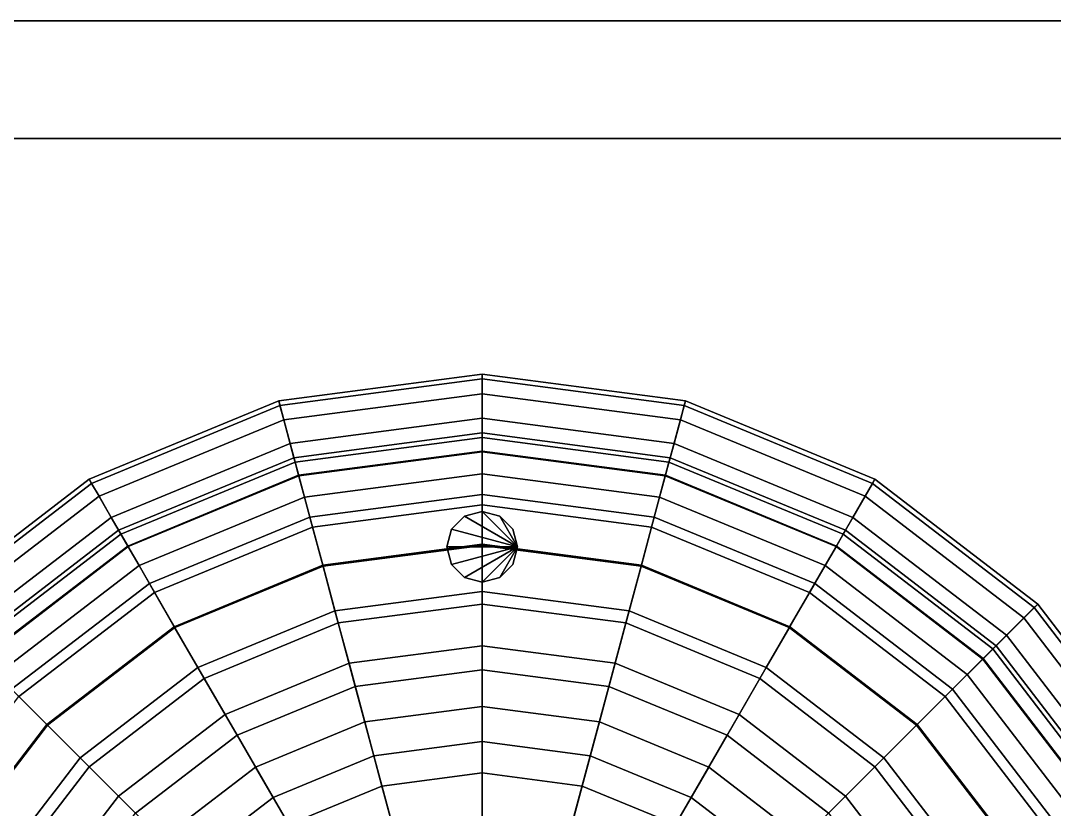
# Model space of a CAD drawing. Header units: millimetres. Extents: x 2970 to 3065.8, y 1733.2 to 1791.2.
# Drawn here: x 2991.17 to 3017.47, y 1771.13 to 1791.21 of the extents above; entities that cross this region are included whole.
import ezdxf

# ---------------------------------------------------------------- set-up
doc = ezdxf.new("R2010")
doc.units = ezdxf.units.MM
for name, color, linetype in [('BASE_SLAB', 252, 'Continuous'), ('COLUMNS', 1, 'Continuous'), ('CYL_WALL', 4, 'Continuous'), ('DOME', 5, 'Continuous'), ('RAFT', 253, 'Continuous'), ('SPRINGS', 3, 'Continuous'), ('SUPPORTS', 6, 'Continuous')]:
    doc.layers.add(name, color=color, linetype=linetype)

msp = doc.modelspace()

# ---------------------------------------------------------------- linework, layer by layer
at = {"layer": 'BASE_SLAB'}
for points in [[(2976.908, 1736.214, 7.78), (3028.908, 1736.214, 7.78), (3028.908, 1788.214, 7.78), (2976.908, 1788.214, 7.78)], [(2976.908, 1736.214, 9.28), (3028.908, 1736.214, 9.28), (3028.908, 1788.214, 9.28), (2976.908, 1788.214, 9.28)], [(3028.908, 1788.214, 7.78), (2976.908, 1788.214, 7.78), (2976.908, 1788.214, 9.28), (3028.908, 1788.214, 9.28)]]:
    msp.add_3dface(points, dxfattribs=at)
at = {"layer": 'COLUMNS'}
for points in [[(3002.908, 1778.714, 5.78), (3002.458, 1778.594, 5.78), (3002.458, 1778.594, 7.78), (3002.908, 1778.714, 7.78)], [(3003.808, 1777.814, 5.78), (3002.908, 1778.714, 5.78), (3002.458, 1778.594, 5.78)], [(3003.808, 1777.814, 7.78), (3002.908, 1778.714, 7.78), (3002.458, 1778.594, 7.78)], [(3003.358, 1778.594, 5.78), (3002.908, 1778.714, 5.78), (3002.908, 1778.714, 7.78), (3003.358, 1778.594, 7.78)], [(3003.808, 1777.814, 5.78), (3003.358, 1778.594, 5.78), (3002.908, 1778.714, 5.78)], [(3003.808, 1777.814, 7.78), (3003.358, 1778.594, 7.78), (3002.908, 1778.714, 7.78)], [(3002.458, 1778.594, 5.78), (3002.129, 1778.264, 5.78), (3002.129, 1778.264, 7.78), (3002.458, 1778.594, 7.78)], [(3003.808, 1777.814, 5.78), (3002.458, 1778.594, 5.78), (3002.129, 1778.264, 5.78)], [(3003.808, 1777.814, 7.78), (3002.458, 1778.594, 7.78), (3002.129, 1778.264, 7.78)], [(3003.688, 1778.264, 5.78), (3003.358, 1778.594, 5.78), (3003.358, 1778.594, 7.78), (3003.688, 1778.264, 7.78)], [(3003.808, 1777.814, 5.78), (3003.688, 1778.264, 5.78), (3003.358, 1778.594, 5.78)], [(3003.808, 1777.814, 7.78), (3003.688, 1778.264, 7.78), (3003.358, 1778.594, 7.78)], [(3002.129, 1778.264, 5.78), (3002.008, 1777.814, 5.78), (3002.008, 1777.814, 7.78), (3002.129, 1778.264, 7.78)], [(3003.808, 1777.814, 5.78), (3002.129, 1778.264, 5.78), (3002.008, 1777.814, 5.78)], [(3003.808, 1777.814, 7.78), (3002.129, 1778.264, 7.78), (3002.008, 1777.814, 7.78)], [(3003.808, 1777.814, 5.78), (3003.688, 1778.264, 5.78), (3003.688, 1778.264, 7.78), (3003.808, 1777.814, 7.78)], [(3002.008, 1777.814, 5.78), (3002.129, 1777.364, 5.78), (3002.129, 1777.364, 7.78), (3002.008, 1777.814, 7.78)], [(3003.808, 1777.814, 5.78), (3002.008, 1777.814, 5.78), (3002.129, 1777.364, 5.78)], [(3003.808, 1777.814, 7.78), (3002.008, 1777.814, 7.78), (3002.129, 1777.364, 7.78)], [(3003.808, 1777.814, 5.78), (3002.129, 1777.364, 5.78), (3002.458, 1777.035, 5.78)], [(3003.808, 1777.814, 7.78), (3002.129, 1777.364, 7.78), (3002.458, 1777.035, 7.78)], [(3003.808, 1777.814, 5.78), (3002.458, 1777.035, 5.78), (3002.908, 1776.914, 5.78)], [(3003.808, 1777.814, 7.78), (3002.458, 1777.035, 7.78), (3002.908, 1776.914, 7.78)], [(3003.808, 1777.814, 5.78), (3002.908, 1776.914, 5.78), (3003.358, 1777.035, 5.78)], [(3003.808, 1777.814, 7.78), (3002.908, 1776.914, 7.78), (3003.358, 1777.035, 7.78)], [(3003.808, 1777.814, 5.78), (3003.358, 1777.035, 5.78), (3003.688, 1777.364, 5.78)], [(3003.808, 1777.814, 7.78), (3003.358, 1777.035, 7.78), (3003.688, 1777.364, 7.78)], [(3003.688, 1777.364, 5.78), (3003.808, 1777.814, 5.78), (3003.808, 1777.814, 7.78), (3003.688, 1777.364, 7.78)], [(3002.129, 1777.364, 5.78), (3002.458, 1777.035, 5.78), (3002.458, 1777.035, 7.78), (3002.129, 1777.364, 7.78)], [(3003.358, 1777.035, 5.78), (3003.688, 1777.364, 5.78), (3003.688, 1777.364, 7.78), (3003.358, 1777.035, 7.78)], [(3002.458, 1777.035, 5.78), (3002.908, 1776.914, 5.78), (3002.908, 1776.914, 7.78), (3002.458, 1777.035, 7.78)], [(3002.908, 1776.914, 5.78), (3003.358, 1777.035, 5.78), (3003.358, 1777.035, 7.78), (3002.908, 1776.914, 7.78)]]:
    msp.add_3dface(points, dxfattribs=at)
at = {"layer": 'CYL_WALL'}
for points in [[(3002.908, 1782.214, 8.88), (2997.732, 1781.533, 8.88), (2997.732, 1781.533, 27.28), (3002.908, 1782.214, 27.28)], [(2997.732, 1781.533, 8.88), (3002.908, 1782.214, 8.88), (3002.908, 1780.714, 8.88), (2998.12, 1780.084, 8.88)], [(3002.908, 1782.214, 27.28), (2997.732, 1781.533, 27.28), (2998.12, 1780.084, 27.28), (3002.908, 1780.714, 27.28)], [(3008.085, 1781.533, 8.88), (3002.908, 1782.214, 8.88), (3002.908, 1782.214, 27.28), (3008.085, 1781.533, 27.28)], [(3002.908, 1782.214, 8.88), (3008.085, 1781.533, 8.88), (3007.697, 1780.084, 8.88), (3002.908, 1780.714, 8.88)], [(3008.085, 1781.533, 27.28), (3002.908, 1782.214, 27.28), (3002.908, 1780.714, 27.28), (3007.697, 1780.084, 27.28)], [(2997.732, 1781.533, 8.88), (2992.908, 1779.535, 8.88), (2992.908, 1779.535, 27.28), (2997.732, 1781.533, 27.28)], [(2992.908, 1779.535, 8.88), (2997.732, 1781.533, 8.88), (2998.12, 1780.084, 8.88), (2993.658, 1778.236, 8.88)], [(2997.732, 1781.533, 27.28), (2992.908, 1779.535, 27.28), (2993.658, 1778.236, 27.28), (2998.12, 1780.084, 27.28)], [(3008.085, 1781.533, 8.88), (3012.908, 1779.535, 8.88), (3012.158, 1778.236, 8.88), (3007.697, 1780.084, 8.88)], [(3012.908, 1779.535, 27.28), (3008.085, 1781.533, 27.28), (3007.697, 1780.084, 27.28), (3012.158, 1778.236, 27.28)], [(3012.908, 1779.535, 8.88), (3008.085, 1781.533, 8.88), (3008.085, 1781.533, 27.28), (3012.908, 1779.535, 27.28)], [(2998.12, 1780.084, 8.88), (3002.908, 1780.714, 8.88), (3002.908, 1780.714, 27.28), (2998.12, 1780.084, 27.28)], [(3002.908, 1780.714, 8.88), (3007.697, 1780.084, 8.88), (3007.697, 1780.084, 27.28), (3002.908, 1780.714, 27.28)], [(2993.658, 1778.236, 8.88), (2998.12, 1780.084, 8.88), (2998.12, 1780.084, 27.28), (2993.658, 1778.236, 27.28)], [(3007.697, 1780.084, 8.88), (3012.158, 1778.236, 8.88), (3012.158, 1778.236, 27.28), (3007.697, 1780.084, 27.28)], [(2992.908, 1779.535, 8.88), (2988.766, 1776.356, 8.88), (2988.766, 1776.356, 27.28), (2992.908, 1779.535, 27.28)], [(2988.766, 1776.356, 8.88), (2992.908, 1779.535, 8.88), (2993.658, 1778.236, 8.88), (2989.827, 1775.296, 8.88)], [(2992.908, 1779.535, 27.28), (2988.766, 1776.356, 27.28), (2989.827, 1775.296, 27.28), (2993.658, 1778.236, 27.28)], [(3012.908, 1779.535, 8.88), (3017.05, 1776.356, 8.88), (3015.99, 1775.296, 8.88), (3012.158, 1778.236, 8.88)], [(3017.05, 1776.356, 27.28), (3012.908, 1779.535, 27.28), (3012.158, 1778.236, 27.28), (3015.99, 1775.296, 27.28)], [(3017.05, 1776.356, 8.88), (3012.908, 1779.535, 8.88), (3012.908, 1779.535, 27.28), (3017.05, 1776.356, 27.28)], [(2989.827, 1775.296, 8.88), (2993.658, 1778.236, 8.88), (2993.658, 1778.236, 27.28), (2989.827, 1775.296, 27.28)], [(3012.158, 1778.236, 8.88), (3015.99, 1775.296, 8.88), (3015.99, 1775.296, 27.28), (3012.158, 1778.236, 27.28)], [(3017.05, 1776.356, 8.88), (3020.229, 1772.214, 8.88), (3018.93, 1771.464, 8.88), (3015.99, 1775.296, 8.88)], [(3020.229, 1772.214, 27.28), (3017.05, 1776.356, 27.28), (3015.99, 1775.296, 27.28), (3018.93, 1771.464, 27.28)], [(3020.229, 1772.214, 8.88), (3017.05, 1776.356, 8.88), (3017.05, 1776.356, 27.28), (3020.229, 1772.214, 27.28)], [(3015.99, 1775.296, 8.88), (3018.93, 1771.464, 8.88), (3018.93, 1771.464, 27.28), (3015.99, 1775.296, 27.28)]]:
    msp.add_3dface(points, dxfattribs=at)
at = {"layer": 'DOME'}
for points in [[(3002.908, 1782.214, 26.88), (2997.732, 1781.533, 26.88), (2997.765, 1781.411, 29.119), (3002.908, 1782.088, 29.119)], [(3002.908, 1782.214, 26.88), (2997.732, 1781.533, 26.88), (2998.12, 1780.084, 26.88), (3002.908, 1780.714, 26.88)], [(3008.085, 1781.533, 26.88), (3002.908, 1782.214, 26.88), (3002.908, 1782.088, 29.119), (3008.052, 1781.411, 29.119)], [(3008.085, 1781.533, 26.88), (3002.908, 1782.214, 26.88), (3002.908, 1780.714, 26.88), (3007.697, 1780.084, 26.88)], [(3002.908, 1782.088, 29.119), (2997.765, 1781.411, 29.119), (2997.862, 1781.048, 31.33), (3002.908, 1781.713, 31.33)], [(3008.052, 1781.411, 29.119), (3002.908, 1782.088, 29.119), (3002.908, 1781.713, 31.33), (3007.955, 1781.048, 31.33)], [(3002.908, 1781.713, 31.33), (2997.862, 1781.048, 31.33), (2998.022, 1780.449, 33.486), (3002.908, 1781.092, 33.486)], [(3007.955, 1781.048, 31.33), (3002.908, 1781.713, 31.33), (3002.908, 1781.092, 33.486), (3007.794, 1780.449, 33.486)], [(2997.732, 1781.533, 26.88), (2992.908, 1779.535, 26.88), (2992.971, 1779.426, 29.119), (2997.765, 1781.411, 29.119)], [(2997.732, 1781.533, 26.88), (2992.908, 1779.535, 26.88), (2993.658, 1778.236, 26.88), (2998.12, 1780.084, 26.88)], [(2997.765, 1781.411, 29.119), (2992.971, 1779.426, 29.119), (2993.159, 1779.1, 31.33), (2997.862, 1781.048, 31.33)], [(3012.908, 1779.535, 26.88), (3008.085, 1781.533, 26.88), (3007.697, 1780.084, 26.88), (3012.158, 1778.236, 26.88)], [(3012.845, 1779.426, 29.119), (3008.052, 1781.411, 29.119), (3007.955, 1781.048, 31.33), (3012.658, 1779.1, 31.33)], [(3012.908, 1779.535, 26.88), (3008.085, 1781.533, 26.88), (3008.052, 1781.411, 29.119), (3012.845, 1779.426, 29.119)], [(2997.862, 1781.048, 31.33), (2993.159, 1779.1, 31.33), (2993.47, 1778.563, 33.486), (2998.022, 1780.449, 33.486)], [(3002.908, 1781.092, 33.486), (2998.022, 1780.449, 33.486), (2998.245, 1779.62, 35.558), (3002.908, 1780.234, 35.558)], [(3007.794, 1780.449, 33.486), (3002.908, 1781.092, 33.486), (3002.908, 1780.234, 35.558), (3007.572, 1779.62, 35.558)], [(3012.658, 1779.1, 31.33), (3007.955, 1781.048, 31.33), (3007.794, 1780.449, 33.486), (3012.347, 1778.563, 33.486)], [(3002.908, 1780.714, 26.88), (3002.908, 1780.598, 28.951), (2998.15, 1779.971, 28.951), (2998.12, 1780.084, 26.88)], [(3002.908, 1780.598, 28.951), (3002.908, 1780.25, 30.997), (2998.24, 1779.636, 30.997), (2998.15, 1779.971, 28.951)], [(3007.697, 1780.084, 26.88), (3007.666, 1779.971, 28.951), (3002.908, 1780.598, 28.951), (3002.908, 1780.714, 26.88)], [(3007.666, 1779.971, 28.951), (3007.576, 1779.636, 30.997), (3002.908, 1780.25, 30.997), (3002.908, 1780.598, 28.951)], [(2998.022, 1780.449, 33.486), (2993.47, 1778.563, 33.486), (2993.899, 1777.819, 35.558), (2998.245, 1779.62, 35.558)], [(3002.908, 1780.25, 30.997), (3002.908, 1779.676, 32.99), (2998.389, 1779.081, 32.99), (2998.24, 1779.636, 30.997)], [(3007.576, 1779.636, 30.997), (3007.428, 1779.081, 32.99), (3002.908, 1779.676, 32.99), (3002.908, 1780.25, 30.997)], [(3012.347, 1778.563, 33.486), (3007.794, 1780.449, 33.486), (3007.572, 1779.62, 35.558), (3011.918, 1777.819, 35.558)], [(2998.12, 1780.084, 26.88), (2998.15, 1779.971, 28.951), (2993.717, 1778.135, 28.951), (2993.658, 1778.236, 26.88)], [(3002.908, 1780.234, 35.558), (2998.245, 1779.62, 35.558), (2998.525, 1778.572, 37.521), (3002.908, 1779.149, 37.521)], [(3007.572, 1779.62, 35.558), (3002.908, 1780.234, 35.558), (3002.908, 1779.149, 37.521), (3007.291, 1778.572, 37.521)], [(3012.158, 1778.236, 26.88), (3012.1, 1778.135, 28.951), (3007.666, 1779.971, 28.951), (3007.697, 1780.084, 26.88)], [(2998.15, 1779.971, 28.951), (2998.24, 1779.636, 30.997), (2993.89, 1777.834, 30.997), (2993.717, 1778.135, 28.951)], [(3012.1, 1778.135, 28.951), (3011.926, 1777.834, 30.997), (3007.576, 1779.636, 30.997), (3007.666, 1779.971, 28.951)], [(2992.908, 1779.535, 26.88), (2988.766, 1776.356, 26.88), (2988.855, 1776.267, 29.119), (2992.971, 1779.426, 29.119)], [(2992.908, 1779.535, 26.88), (2988.766, 1776.356, 26.88), (2989.827, 1775.296, 26.88), (2993.658, 1778.236, 26.88)], [(2998.24, 1779.636, 30.997), (2998.389, 1779.081, 32.99), (2994.177, 1777.337, 32.99), (2993.89, 1777.834, 30.997)], [(2998.245, 1779.62, 35.558), (2993.899, 1777.819, 35.558), (2994.441, 1776.88, 37.521), (2998.525, 1778.572, 37.521)], [(3002.908, 1779.676, 32.99), (3002.908, 1778.882, 34.907), (2998.594, 1778.314, 34.907), (2998.389, 1779.081, 32.99)], [(3007.428, 1779.081, 32.99), (3007.222, 1778.314, 34.907), (3002.908, 1778.882, 34.907), (3002.908, 1779.676, 32.99)], [(3011.918, 1777.819, 35.558), (3007.572, 1779.62, 35.558), (3007.291, 1778.572, 37.521), (3011.376, 1776.88, 37.521)], [(3011.926, 1777.834, 30.997), (3011.639, 1777.337, 32.99), (3007.428, 1779.081, 32.99), (3007.576, 1779.636, 30.997)], [(3017.05, 1776.356, 26.88), (3012.908, 1779.535, 26.88), (3012.158, 1778.236, 26.88), (3015.99, 1775.296, 26.88)], [(3017.05, 1776.356, 26.88), (3012.908, 1779.535, 26.88), (3012.845, 1779.426, 29.119), (3016.962, 1776.267, 29.119)], [(2992.971, 1779.426, 29.119), (2988.855, 1776.267, 29.119), (2989.121, 1776.002, 31.33), (2993.159, 1779.1, 31.33)], [(3016.962, 1776.267, 29.119), (3012.845, 1779.426, 29.119), (3012.658, 1779.1, 31.33), (3016.696, 1776.002, 31.33)], [(2993.159, 1779.1, 31.33), (2989.121, 1776.002, 31.33), (2989.56, 1775.563, 33.486), (2993.47, 1778.563, 33.486)], [(2998.389, 1779.081, 32.99), (2998.594, 1778.314, 34.907), (2994.574, 1776.649, 34.907), (2994.177, 1777.337, 32.99)], [(3002.908, 1779.149, 37.521), (2998.525, 1778.572, 37.521), (2998.861, 1777.318, 39.35), (3002.908, 1777.851, 39.35)], [(3007.291, 1778.572, 37.521), (3002.908, 1779.149, 37.521), (3002.908, 1777.851, 39.35), (3006.955, 1777.318, 39.35)], [(3011.639, 1777.337, 32.99), (3011.242, 1776.649, 34.907), (3007.222, 1778.314, 34.907), (3007.428, 1779.081, 32.99)], [(3016.696, 1776.002, 31.33), (3012.658, 1779.1, 31.33), (3012.347, 1778.563, 33.486), (3016.257, 1775.563, 33.486)], [(3002.908, 1778.882, 34.907), (3002.908, 1777.879, 36.723), (2998.854, 1777.345, 36.723), (2998.594, 1778.314, 34.907)], [(3007.222, 1778.314, 34.907), (3006.963, 1777.345, 36.723), (3002.908, 1777.879, 36.723), (3002.908, 1778.882, 34.907)], [(2993.47, 1778.563, 33.486), (2989.56, 1775.563, 33.486), (2990.167, 1774.956, 35.558), (2993.899, 1777.819, 35.558)], [(2998.525, 1778.572, 37.521), (2994.441, 1776.88, 37.521), (2995.09, 1775.756, 39.35), (2998.861, 1777.318, 39.35)], [(3011.376, 1776.88, 37.521), (3007.291, 1778.572, 37.521), (3006.955, 1777.318, 39.35), (3010.727, 1775.756, 39.35)], [(3016.257, 1775.563, 33.486), (3012.347, 1778.563, 33.486), (3011.918, 1777.819, 35.558), (3015.65, 1774.956, 35.558)], [(2993.658, 1778.236, 26.88), (2993.717, 1778.135, 28.951), (2989.909, 1775.213, 28.951), (2989.827, 1775.296, 26.88)], [(2998.594, 1778.314, 34.907), (2998.854, 1777.345, 36.723), (2995.076, 1775.78, 36.723), (2994.574, 1776.649, 34.907)], [(3011.242, 1776.649, 34.907), (3010.741, 1775.78, 36.723), (3006.963, 1777.345, 36.723), (3007.222, 1778.314, 34.907)], [(3015.99, 1775.296, 26.88), (3015.908, 1775.213, 28.951), (3012.1, 1778.135, 28.951), (3012.158, 1778.236, 26.88)], [(2993.717, 1778.135, 28.951), (2993.89, 1777.834, 30.997), (2990.155, 1774.968, 30.997), (2989.909, 1775.213, 28.951)], [(3015.908, 1775.213, 28.951), (3015.662, 1774.968, 30.997), (3011.926, 1777.834, 30.997), (3012.1, 1778.135, 28.951)], [(2993.89, 1777.834, 30.997), (2994.177, 1777.337, 32.99), (2990.561, 1774.562, 32.99), (2990.155, 1774.968, 30.997)], [(2993.899, 1777.819, 35.558), (2990.167, 1774.956, 35.558), (2990.934, 1774.189, 37.521), (2994.441, 1776.88, 37.521)], [(3002.908, 1777.879, 36.723), (3002.908, 1776.678, 38.415), (2999.165, 1776.185, 38.415), (2998.854, 1777.345, 36.723)], [(3002.908, 1777.851, 39.35), (2998.861, 1777.318, 39.35), (2999.248, 1775.874, 41.022), (3002.908, 1776.356, 41.022)], [(3006.963, 1777.345, 36.723), (3006.652, 1776.185, 38.415), (3002.908, 1776.678, 38.415), (3002.908, 1777.879, 36.723)], [(3006.955, 1777.318, 39.35), (3002.908, 1777.851, 39.35), (3002.908, 1776.356, 41.022), (3006.569, 1775.874, 41.022)], [(3015.65, 1774.956, 35.558), (3011.918, 1777.819, 35.558), (3011.376, 1776.88, 37.521), (3014.883, 1774.189, 37.521)], [(3015.662, 1774.968, 30.997), (3015.256, 1774.562, 32.99), (3011.639, 1777.337, 32.99), (3011.926, 1777.834, 30.997)], [(2994.177, 1777.337, 32.99), (2994.574, 1776.649, 34.907), (2991.122, 1774, 34.907), (2990.561, 1774.562, 32.99)], [(2998.854, 1777.345, 36.723), (2999.165, 1776.185, 38.415), (2995.676, 1774.74, 38.415), (2995.076, 1775.78, 36.723)], [(2998.861, 1777.318, 39.35), (2995.09, 1775.756, 39.35), (2995.837, 1774.462, 41.022), (2999.248, 1775.874, 41.022)], [(3010.727, 1775.756, 39.35), (3006.955, 1777.318, 39.35), (3006.569, 1775.874, 41.022), (3009.979, 1774.462, 41.022)], [(3010.741, 1775.78, 36.723), (3010.14, 1774.74, 38.415), (3006.652, 1776.185, 38.415), (3006.963, 1777.345, 36.723)], [(3015.256, 1774.562, 32.99), (3014.694, 1774, 34.907), (3011.242, 1776.649, 34.907), (3011.639, 1777.337, 32.99)], [(2994.441, 1776.88, 37.521), (2990.934, 1774.189, 37.521), (2991.852, 1773.271, 39.35), (2995.09, 1775.756, 39.35)], [(3014.883, 1774.189, 37.521), (3011.376, 1776.88, 37.521), (3010.727, 1775.756, 39.35), (3013.965, 1773.271, 39.35)], [(2994.574, 1776.649, 34.907), (2995.076, 1775.78, 36.723), (2991.832, 1773.291, 36.723), (2991.122, 1774, 34.907)], [(3002.908, 1776.678, 38.415), (3002.908, 1775.296, 39.961), (2999.523, 1774.85, 39.961), (2999.165, 1776.185, 38.415)], [(3006.652, 1776.185, 38.415), (3006.294, 1774.85, 39.961), (3002.908, 1775.296, 39.961), (3002.908, 1776.678, 38.415)], [(3014.694, 1774, 34.907), (3013.985, 1773.291, 36.723), (3010.741, 1775.78, 36.723), (3011.242, 1776.649, 34.907)], [(3002.908, 1776.356, 41.022), (2999.248, 1775.874, 41.022), (2999.681, 1774.259, 42.517), (3002.908, 1774.684, 42.517)], [(3006.569, 1775.874, 41.022), (3002.908, 1776.356, 41.022), (3002.908, 1774.684, 42.517), (3006.136, 1774.259, 42.517)], [(3020.229, 1772.214, 26.88), (3017.05, 1776.356, 26.88), (3015.99, 1775.296, 26.88), (3018.93, 1771.464, 26.88)], [(3020.229, 1772.214, 26.88), (3017.05, 1776.356, 26.88), (3016.962, 1776.267, 29.119), (3020.12, 1772.151, 29.119)], [(2999.165, 1776.185, 38.415), (2999.523, 1774.85, 39.961), (2996.368, 1773.543, 39.961), (2995.676, 1774.74, 38.415)], [(3010.14, 1774.74, 38.415), (3009.449, 1773.543, 39.961), (3006.294, 1774.85, 39.961), (3006.652, 1776.185, 38.415)], [(3020.12, 1772.151, 29.119), (3016.962, 1776.267, 29.119), (3016.696, 1776.002, 31.33), (3019.795, 1771.964, 31.33)], [(2995.076, 1775.78, 36.723), (2995.676, 1774.74, 38.415), (2992.681, 1772.442, 38.415), (2991.832, 1773.291, 36.723)], [(2999.248, 1775.874, 41.022), (2995.837, 1774.462, 41.022), (2996.673, 1773.013, 42.517), (2999.681, 1774.259, 42.517)], [(3009.979, 1774.462, 41.022), (3006.569, 1775.874, 41.022), (3006.136, 1774.259, 42.517), (3009.143, 1773.013, 42.517)], [(3013.985, 1773.291, 36.723), (3013.136, 1772.442, 38.415), (3010.14, 1774.74, 38.415), (3010.741, 1775.78, 36.723)], [(3019.795, 1771.964, 31.33), (3016.696, 1776.002, 31.33), (3016.257, 1775.563, 33.486), (3019.257, 1771.653, 33.486)], [(2995.09, 1775.756, 39.35), (2991.852, 1773.271, 39.35), (2992.908, 1772.214, 41.022), (2995.837, 1774.462, 41.022)], [(3013.965, 1773.271, 39.35), (3010.727, 1775.756, 39.35), (3009.979, 1774.462, 41.022), (3012.908, 1772.214, 41.022)], [(3019.257, 1771.653, 33.486), (3016.257, 1775.563, 33.486), (3015.65, 1774.956, 35.558), (3018.514, 1771.224, 35.558)], [(3002.908, 1775.296, 39.961), (3002.908, 1773.749, 41.344), (2999.923, 1773.356, 41.344), (2999.523, 1774.85, 39.961)], [(3006.294, 1774.85, 39.961), (3005.894, 1773.356, 41.344), (3002.908, 1773.749, 41.344), (3002.908, 1775.296, 39.961)], [(3018.93, 1771.464, 26.88), (3018.829, 1771.406, 28.951), (3015.908, 1775.213, 28.951), (3015.99, 1775.296, 26.88)], [(3018.829, 1771.406, 28.951), (3018.528, 1771.232, 30.997), (3015.662, 1774.968, 30.997), (3015.908, 1775.213, 28.951)], [(2995.676, 1774.74, 38.415), (2996.368, 1773.543, 39.961), (2993.658, 1771.464, 39.961), (2992.681, 1772.442, 38.415)], [(2999.523, 1774.85, 39.961), (2999.923, 1773.356, 41.344), (2997.141, 1772.203, 41.344), (2996.368, 1773.543, 39.961)], [(3009.449, 1773.543, 39.961), (3008.676, 1772.203, 41.344), (3005.894, 1773.356, 41.344), (3006.294, 1774.85, 39.961)], [(3013.136, 1772.442, 38.415), (3012.158, 1771.464, 39.961), (3009.449, 1773.543, 39.961), (3010.14, 1774.74, 38.415)], [(3018.514, 1771.224, 35.558), (3015.65, 1774.956, 35.558), (3014.883, 1774.189, 37.521), (3017.574, 1770.681, 37.521)], [(3018.528, 1771.232, 30.997), (3018.031, 1770.945, 32.99), (3015.256, 1774.562, 32.99), (3015.662, 1774.968, 30.997)], [(2995.837, 1774.462, 41.022), (2992.908, 1772.214, 41.022), (2994.091, 1771.032, 42.517), (2996.673, 1773.013, 42.517)], [(3002.908, 1774.684, 42.517), (2999.681, 1774.259, 42.517), (3000.154, 1772.492, 43.814), (3002.908, 1772.855, 43.814)], [(3006.136, 1774.259, 42.517), (3002.908, 1774.684, 42.517), (3002.908, 1772.855, 43.814), (3005.662, 1772.492, 43.814)], [(3012.908, 1772.214, 41.022), (3009.979, 1774.462, 41.022), (3009.143, 1773.013, 42.517), (3011.726, 1771.032, 42.517)], [(3018.031, 1770.945, 32.99), (3017.343, 1770.548, 34.907), (3014.694, 1774, 34.907), (3015.256, 1774.562, 32.99)], [(2999.681, 1774.259, 42.517), (2996.673, 1773.013, 42.517), (2997.588, 1771.429, 43.814), (3000.154, 1772.492, 43.814)], [(3009.143, 1773.013, 42.517), (3006.136, 1774.259, 42.517), (3005.662, 1772.492, 43.814), (3008.229, 1771.429, 43.814)], [(2990.934, 1774.189, 37.521), (2988.243, 1770.681, 37.521), (2989.367, 1770.033, 39.35), (2991.852, 1773.271, 39.35)], [(2991.122, 1774, 34.907), (2991.832, 1773.291, 36.723), (2989.343, 1770.046, 36.723), (2988.474, 1770.548, 34.907)], [(3017.574, 1770.681, 37.521), (3014.883, 1774.189, 37.521), (3013.965, 1773.271, 39.35), (3016.45, 1770.033, 39.35)], [(3017.343, 1770.548, 34.907), (3016.474, 1770.046, 36.723), (3013.985, 1773.291, 36.723), (3014.694, 1774, 34.907)], [(3002.908, 1773.749, 41.344), (3002.908, 1772.057, 42.544), (3000.361, 1771.721, 42.544), (2999.923, 1773.356, 41.344)], [(3005.894, 1773.356, 41.344), (3005.456, 1771.721, 42.544), (3002.908, 1772.057, 42.544), (3002.908, 1773.749, 41.344)], [(2996.368, 1773.543, 39.961), (2997.141, 1772.203, 41.344), (2994.752, 1770.37, 41.344), (2993.658, 1771.464, 39.961)], [(3012.158, 1771.464, 39.961), (3011.065, 1770.37, 41.344), (3008.676, 1772.203, 41.344), (3009.449, 1773.543, 39.961)], [(2991.832, 1773.291, 36.723), (2992.681, 1772.442, 38.415), (2990.382, 1769.446, 38.415), (2989.343, 1770.046, 36.723)], [(2991.852, 1773.271, 39.35), (2989.367, 1770.033, 39.35), (2990.661, 1769.285, 41.022), (2992.908, 1772.214, 41.022)], [(2999.923, 1773.356, 41.344), (3000.361, 1771.721, 42.544), (2997.987, 1770.738, 42.544), (2997.141, 1772.203, 41.344)], [(3008.676, 1772.203, 41.344), (3007.83, 1770.738, 42.544), (3005.456, 1771.721, 42.544), (3005.894, 1773.356, 41.344)], [(3016.45, 1770.033, 39.35), (3013.965, 1773.271, 39.35), (3012.908, 1772.214, 41.022), (3015.156, 1769.285, 41.022)], [(3016.474, 1770.046, 36.723), (3015.434, 1769.446, 38.415), (3013.136, 1772.442, 38.415), (3013.985, 1773.291, 36.723)], [(2996.673, 1773.013, 42.517), (2994.091, 1771.032, 42.517), (2995.384, 1769.738, 43.814), (2997.588, 1771.429, 43.814)], [(3011.726, 1771.032, 42.517), (3009.143, 1773.013, 42.517), (3008.229, 1771.429, 43.814), (3010.432, 1769.738, 43.814)], [(3002.908, 1772.855, 43.814), (3000.154, 1772.492, 43.814), (3000.662, 1770.596, 44.899), (3002.908, 1770.892, 44.899)], [(3005.662, 1772.492, 43.814), (3002.908, 1772.855, 43.814), (3002.908, 1770.892, 44.899), (3005.154, 1770.596, 44.899)], [(2992.681, 1772.442, 38.415), (2993.658, 1771.464, 39.961), (2991.579, 1768.755, 39.961), (2990.382, 1769.446, 38.415)], [(3000.154, 1772.492, 43.814), (2997.588, 1771.429, 43.814), (2998.57, 1769.729, 44.899), (3000.662, 1770.596, 44.899)], [(3008.229, 1771.429, 43.814), (3005.662, 1772.492, 43.814), (3005.154, 1770.596, 44.899), (3007.247, 1769.729, 44.899)], [(3015.434, 1769.446, 38.415), (3014.237, 1768.755, 39.961), (3012.158, 1771.464, 39.961), (3013.136, 1772.442, 38.415)], [(2992.908, 1772.214, 41.022), (2990.661, 1769.285, 41.022), (2992.109, 1768.449, 42.517), (2994.091, 1771.032, 42.517)], [(2997.141, 1772.203, 41.344), (2997.987, 1770.738, 42.544), (2995.949, 1769.174, 42.544), (2994.752, 1770.37, 41.344)], [(3011.065, 1770.37, 41.344), (3009.868, 1769.174, 42.544), (3007.83, 1770.738, 42.544), (3008.676, 1772.203, 41.344)], [(3015.156, 1769.285, 41.022), (3012.908, 1772.214, 41.022), (3011.726, 1771.032, 42.517), (3013.708, 1768.449, 42.517)], [(3002.908, 1772.057, 42.544), (3002.908, 1770.241, 43.548), (3000.831, 1769.968, 43.548), (3000.361, 1771.721, 42.544)], [(3005.456, 1771.721, 42.544), (3004.986, 1769.968, 43.548), (3002.908, 1770.241, 43.548), (3002.908, 1772.057, 42.544)], [(3000.361, 1771.721, 42.544), (3000.831, 1769.968, 43.548), (2998.895, 1769.166, 43.548), (2997.987, 1770.738, 42.544)], [(3007.83, 1770.738, 42.544), (3006.922, 1769.166, 43.548), (3004.986, 1769.968, 43.548), (3005.456, 1771.721, 42.544)], [(2993.658, 1771.464, 39.961), (2994.752, 1770.37, 41.344), (2992.919, 1767.982, 41.344), (2991.579, 1768.755, 39.961)], [(2997.588, 1771.429, 43.814), (2995.384, 1769.738, 43.814), (2996.772, 1768.35, 44.899), (2998.57, 1769.729, 44.899)], [(3010.432, 1769.738, 43.814), (3008.229, 1771.429, 43.814), (3007.247, 1769.729, 44.899), (3009.044, 1768.35, 44.899)], [(3014.237, 1768.755, 39.961), (3012.898, 1767.982, 41.344), (3011.065, 1770.37, 41.344), (3012.158, 1771.464, 39.961)]]:
    msp.add_3dface(points, dxfattribs=at)
at = {"layer": 'RAFT'}
for points in [[(2973.908, 1733.214, 3.78), (3031.908, 1733.214, 3.78), (3031.908, 1791.214, 3.78), (2973.908, 1791.214, 3.78)], [(2973.908, 1733.214, 5.78), (3031.908, 1733.214, 5.78), (3031.908, 1791.214, 5.78), (2973.908, 1791.214, 5.78)], [(3031.908, 1791.214, 3.78), (2973.908, 1791.214, 3.78), (2973.908, 1791.214, 5.78), (3031.908, 1791.214, 5.78)]]:
    msp.add_3dface(points, dxfattribs=at)
at = {"layer": 'SPRINGS'}
for points in [[(2991.908, 1791.214, 3.78), (2991.558, 1791.214, 3.572), (2992.258, 1791.214, 3.363), (2991.558, 1791.214, 3.155), (2992.258, 1791.214, 2.947), (2991.558, 1791.214, 2.738), (2992.258, 1791.214, 2.53), (2991.558, 1791.214, 2.322), (2992.258, 1791.214, 2.113), (2991.558, 1791.214, 1.905), (2992.258, 1791.214, 1.697), (2991.558, 1791.214, 1.488), (2991.908, 1791.214, 1.28)], [(2997.908, 1791.214, 3.78), (2997.558, 1791.214, 3.572), (2998.258, 1791.214, 3.363), (2997.558, 1791.214, 3.155), (2998.258, 1791.214, 2.947), (2997.558, 1791.214, 2.738), (2998.258, 1791.214, 2.53), (2997.558, 1791.214, 2.322), (2998.258, 1791.214, 2.113), (2997.558, 1791.214, 1.905), (2998.258, 1791.214, 1.697), (2997.558, 1791.214, 1.488), (2997.908, 1791.214, 1.28)], [(3003.908, 1791.214, 3.78), (3003.558, 1791.214, 3.572), (3004.258, 1791.214, 3.363), (3003.558, 1791.214, 3.155), (3004.258, 1791.214, 2.947), (3003.558, 1791.214, 2.738), (3004.258, 1791.214, 2.53), (3003.558, 1791.214, 2.322), (3004.258, 1791.214, 2.113), (3003.558, 1791.214, 1.905), (3004.258, 1791.214, 1.697), (3003.558, 1791.214, 1.488), (3003.908, 1791.214, 1.28)], [(3009.908, 1791.214, 3.78), (3009.558, 1791.214, 3.572), (3010.258, 1791.214, 3.363), (3009.558, 1791.214, 3.155), (3010.258, 1791.214, 2.947), (3009.558, 1791.214, 2.738), (3010.258, 1791.214, 2.53), (3009.558, 1791.214, 2.322), (3010.258, 1791.214, 2.113), (3009.558, 1791.214, 1.905), (3010.258, 1791.214, 1.697), (3009.558, 1791.214, 1.488), (3009.908, 1791.214, 1.28)], [(3015.908, 1791.214, 3.78), (3015.558, 1791.214, 3.572), (3016.258, 1791.214, 3.363), (3015.558, 1791.214, 3.155), (3016.258, 1791.214, 2.947), (3015.558, 1791.214, 2.738), (3016.258, 1791.214, 2.53), (3015.558, 1791.214, 2.322), (3016.258, 1791.214, 2.113), (3015.558, 1791.214, 1.905), (3016.258, 1791.214, 1.697), (3015.558, 1791.214, 1.488), (3015.908, 1791.214, 1.28)]]:
    msp.add_polyline3d(points, dxfattribs=at)
at = {"layer": 'SUPPORTS'}
for p, q in [((2991.508, 1791.214, 0.32), (2991.208, 1791.214)), ((2991.908, 1791.214, 0.32), (2991.608, 1791.214)), ((2992.308, 1791.214, 0.32), (2992.008, 1791.214)), ((2992.708, 1791.214, 0.32), (2992.408, 1791.214)), ((2997.108, 1791.214, 0.32), (2996.808, 1791.214)), ((2997.508, 1791.214, 0.32), (2997.208, 1791.214)), ((2997.908, 1791.214, 0.32), (2997.608, 1791.214)), ((2998.308, 1791.214, 0.32), (2998.008, 1791.214)), ((2998.708, 1791.214, 0.32), (2998.408, 1791.214)), ((3003.108, 1791.214, 0.32), (3002.808, 1791.214)), ((3003.508, 1791.214, 0.32), (3003.208, 1791.214)), ((3003.908, 1791.214, 0.32), (3003.608, 1791.214)), ((3004.308, 1791.214, 0.32), (3004.008, 1791.214)), ((3004.708, 1791.214, 0.32), (3004.408, 1791.214)), ((3009.108, 1791.214, 0.32), (3008.808, 1791.214)), ((3009.508, 1791.214, 0.32), (3009.208, 1791.214)), ((3009.908, 1791.214, 0.32), (3009.608, 1791.214)), ((3010.308, 1791.214, 0.32), (3010.008, 1791.214)), ((3010.708, 1791.214, 0.32), (3010.408, 1791.214)), ((3015.108, 1791.214, 0.32), (3014.808, 1791.214)), ((3015.508, 1791.214, 0.32), (3015.208, 1791.214)), ((3015.908, 1791.214, 0.32), (3015.608, 1791.214)), ((3016.308, 1791.214, 0.32), (3016.008, 1791.214)), ((3016.708, 1791.214, 0.32), (3016.408, 1791.214))]:
    msp.add_line(p, q, dxfattribs=at)
for points in [[(2991.108, 1791.214, 1.28), (2992.708, 1791.214, 1.28), (2991.908, 1791.214, 0.32)], [(2997.108, 1791.214, 1.28), (2998.708, 1791.214, 1.28), (2997.908, 1791.214, 0.32)], [(3003.108, 1791.214, 1.28), (3004.708, 1791.214, 1.28), (3003.908, 1791.214, 0.32)], [(3009.108, 1791.214, 1.28), (3010.708, 1791.214, 1.28), (3009.908, 1791.214, 0.32)], [(3015.108, 1791.214, 1.28), (3016.708, 1791.214, 1.28), (3015.908, 1791.214, 0.32)]]:
    msp.add_3dface(points, dxfattribs=at)

doc.saveas('drawing.dxf')
